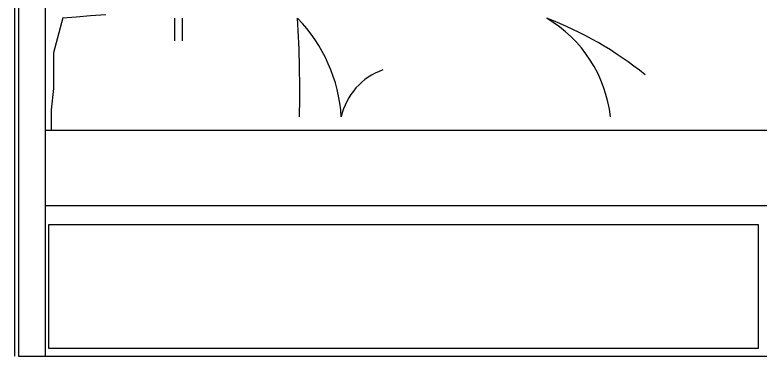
# Model space of a CAD drawing. Header units: inches. Extents: x 4.1 to 46.6, y 13.1 to 37.9.
# Drawn here: x 34.905 to 35.895, y 14.069 to 14.522 of the extents above; entities that cross this region are included whole.
import ezdxf

# ---------------------------------------------------------------- set-up
doc = ezdxf.new("R2010")
doc.units = ezdxf.units.IN
doc.header["$MEASUREMENT"] = 0
doc.layers.add('02', color=2, linetype='Continuous')
doc.layers.add('4', color=4, linetype='Continuous')

msp = doc.modelspace()

# ---------------------------------------------------------------- linework, layer by layer
at = {"layer": '02'}
for p, q in [((34.94512, 14.71854), (34.94512, 14.06854)), ((35.11778, 14.48736), (35.11778, 14.51736)), ((35.12713, 14.51736), (35.12713, 14.48736)), ((34.91012, 14.06854), (36.88512, 14.06854))]:
    msp.add_line(p, q, dxfattribs=at)
for points in [[(34.96883, 14.51801), (34.95659, 14.47164), (34.95659, 14.42427), (34.95343, 14.39585), (34.95343, 14.36854)], [(34.96883, 14.51801), (34.98642, 14.51952), (35.00555, 14.52092), (35.02603, 14.5222)]]:
    msp.add_lwpolyline(points, dxfattribs=at)
msp.add_lwpolyline([(34.95012, 14.24354), (35.89262, 14.24354), (35.89262, 14.07854), (34.95012, 14.07854)], close=True, dxfattribs=at)
for centre, radius, start, end in [((35.13306, 14.37363), 0.20605, 3.54433, 44.2346), ((33.613, 14.41902), 1.67059, 358.88011, 3.37501), ((35.44005, 14.0669), 0.48205, 51.15857, 69.14625), ((35.52302, 14.36711), 0.17445, 6.3384, 59.46579), ((35.42222, 14.36813), 0.08547, 109.26308, 167.67981)]:
    msp.add_arc(centre, radius, start, end, dxfattribs=at)
at = {"layer": '4'}
for p, q in [((34.90512, 14.06854), (34.90512, 14.77889)), ((34.91012, 14.71854), (34.91012, 14.06854)), ((34.94512, 14.36854), (36.84512, 14.36854)), ((34.94512, 14.26854), (36.84512, 14.26854))]:
    msp.add_line(p, q, dxfattribs=at)

doc.saveas('drawing.dxf')
